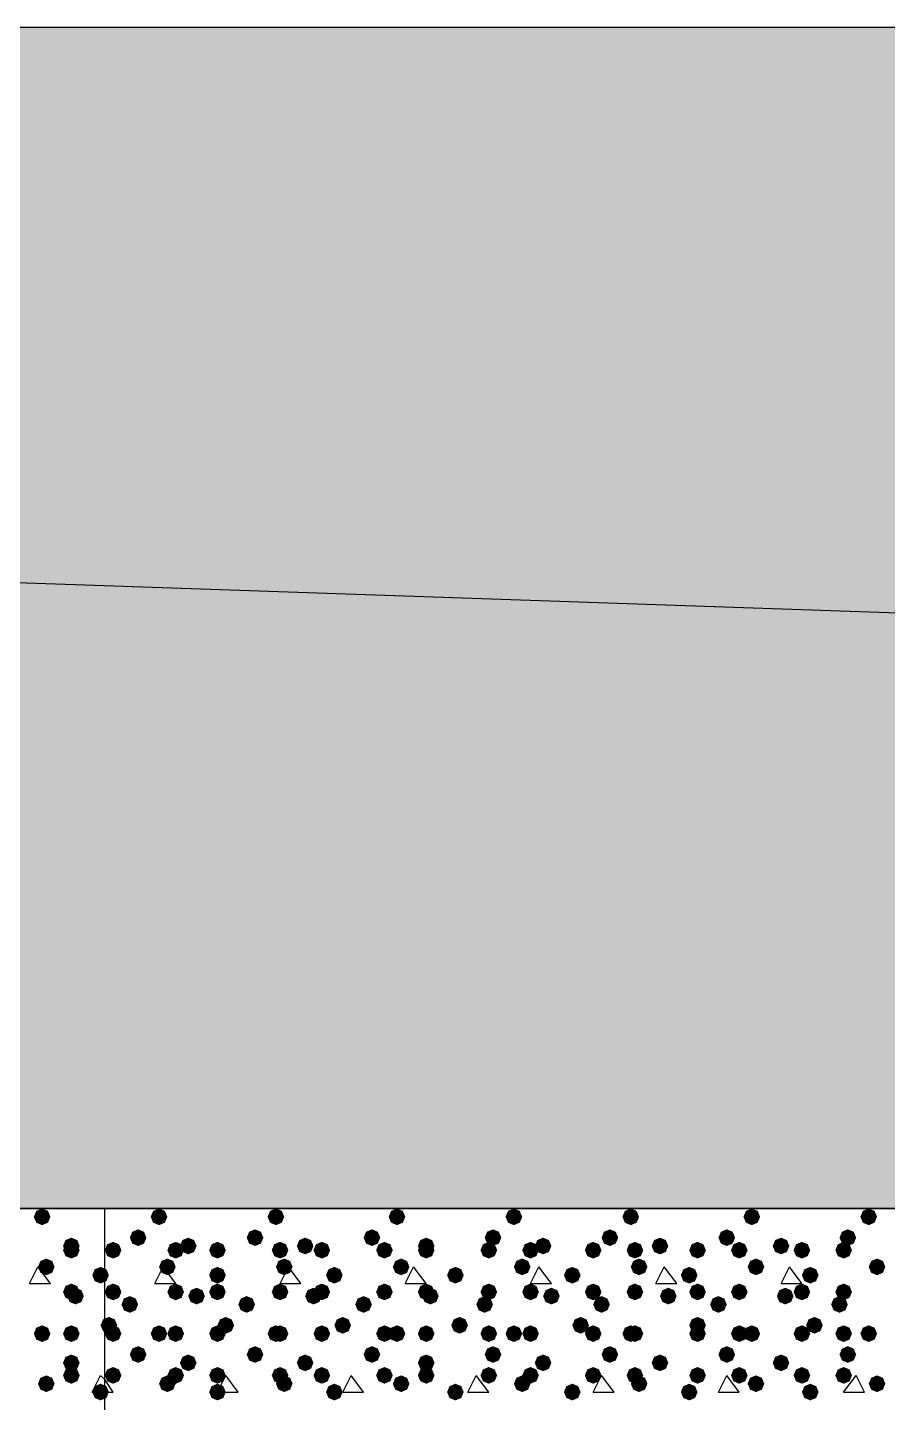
# Model space of a CAD drawing. Header units: millimetres. Extents: x 0 to 420, y 0 to 297.
# Drawn here: x 195.18 to 203.9, y 163.98 to 177.93 of the extents above; entities that cross this region are included whole.
import ezdxf

# ---------------------------------------------------------------- set-up
doc = ezdxf.new("R2010")
doc.units = ezdxf.units.MM
doc.layers.get('0').update_dxf_attribs({"linetype": 'CONTINUOUS'})

msp = doc.modelspace()

# ---------------------------------------------------------------- hatches: boundary and pattern name
at = {"true_color": 0x000008}
h = msp.add_hatch(color=0, dxfattribs=at)
h.paths.add_polyline_path([(378.544667, 177.927), (32.469667, 177.927), (378.544667, 165.946667)], flags=0)
h.paths.add_polyline_path([(32.469667, 177.927), (378.544667, 165.946667), (32.469667, 165.946667)], flags=0)
at = {"true_color": 0x000007}
for points in [[(195.410667, 165.862), (195.385796, 165.802204), (195.326, 165.777333), (195.266204, 165.802204), (195.241333, 165.862), (195.266204, 165.921796), (195.326, 165.946667), (195.385796, 165.921796)], [(195.707, 165.565667), (195.682129, 165.505871), (195.622333, 165.481), (195.562537, 165.505871), (195.537667, 165.565667), (195.562537, 165.625462), (195.622333, 165.650333), (195.682129, 165.625463)], [(195.707, 165.523333), (195.682129, 165.463537), (195.622333, 165.438667), (195.562537, 165.463537), (195.537667, 165.523333), (195.562537, 165.583129), (195.622333, 165.608), (195.682129, 165.583129)], [(195.453, 165.354), (195.428129, 165.294204), (195.368333, 165.269333), (195.308538, 165.294204), (195.283667, 165.354), (195.308537, 165.413796), (195.368333, 165.438667), (195.428129, 165.413796)], [(196.003333, 165.269333), (195.978462, 165.209537), (195.918667, 165.184667), (195.858871, 165.209537), (195.834, 165.269333), (195.858871, 165.329129), (195.918667, 165.354), (195.978462, 165.329129)], [(195.707, 165.1), (195.682129, 165.040204), (195.622333, 165.015333), (195.562537, 165.040204), (195.537667, 165.1), (195.562537, 165.159796), (195.622333, 165.184667), (195.682129, 165.159796)], [(195.749333, 165.057667), (195.724463, 164.997871), (195.664667, 164.973), (195.604871, 164.997871), (195.58, 165.057667), (195.604871, 165.117462), (195.664667, 165.142333), (195.724462, 165.117463)], [(195.410667, 164.676667), (195.385796, 164.616871), (195.326, 164.592), (195.266204, 164.616871), (195.241333, 164.676667), (195.266204, 164.736462), (195.326, 164.761333), (195.385796, 164.736463)], [(195.707, 164.676667), (195.682129, 164.616871), (195.622333, 164.592), (195.562537, 164.616871), (195.537667, 164.676667), (195.562537, 164.736462), (195.622333, 164.761333), (195.682129, 164.736463)], [(195.707, 164.380333), (195.682129, 164.320537), (195.622333, 164.295667), (195.562537, 164.320537), (195.537667, 164.380333), (195.562537, 164.440129), (195.622333, 164.465), (195.682129, 164.440129)], [(195.707, 164.253333), (195.682129, 164.193537), (195.622333, 164.168667), (195.562537, 164.193537), (195.537667, 164.253333), (195.562537, 164.313129), (195.622333, 164.338), (195.682129, 164.313129)], [(195.453, 164.168667), (195.428129, 164.108871), (195.368333, 164.084), (195.308538, 164.108871), (195.283667, 164.168667), (195.308537, 164.228462), (195.368333, 164.253333), (195.428129, 164.228463)], [(196.003333, 164.084), (195.978462, 164.024204), (195.918667, 163.999333), (195.858871, 164.024204), (195.834, 164.084), (195.858871, 164.143796), (195.918667, 164.168667), (195.978462, 164.143796)]]:
    msp.add_hatch(color=0, dxfattribs=at).paths.add_polyline_path(points, flags=0)
at = {"true_color": 0x000008}
for points in [[(196.596, 165.862), (196.571129, 165.802204), (196.511333, 165.777333), (196.451538, 165.802204), (196.426667, 165.862), (196.451537, 165.921796), (196.511333, 165.946667), (196.571129, 165.921796)], [(197.781333, 165.862), (197.756463, 165.802204), (197.696667, 165.777333), (197.636871, 165.802204), (197.612, 165.862), (197.636871, 165.921796), (197.696667, 165.946667), (197.756462, 165.921796)], [(199.009, 165.862), (198.984129, 165.802204), (198.924333, 165.777333), (198.864538, 165.802204), (198.839667, 165.862), (198.864537, 165.921796), (198.924333, 165.946667), (198.984129, 165.921796)], [(200.194333, 165.862), (200.169463, 165.802204), (200.109667, 165.777333), (200.049871, 165.802204), (200.025, 165.862), (200.049871, 165.921796), (200.109667, 165.946667), (200.169462, 165.921796)], [(201.379667, 165.862), (201.354796, 165.802204), (201.295, 165.777333), (201.235204, 165.802204), (201.210333, 165.862), (201.235204, 165.921796), (201.295, 165.946667), (201.354796, 165.921796)], [(202.607333, 165.862), (202.582462, 165.802204), (202.522667, 165.777333), (202.462871, 165.802204), (202.438, 165.862), (202.462871, 165.921796), (202.522667, 165.946667), (202.582462, 165.921796)], [(203.792667, 165.862), (203.767796, 165.802204), (203.708, 165.777333), (203.648204, 165.802204), (203.623333, 165.862), (203.648204, 165.921796), (203.708, 165.946667), (203.767796, 165.921796)], [(196.384333, 165.650333), (196.359463, 165.590537), (196.299667, 165.565667), (196.239871, 165.590537), (196.215, 165.650333), (196.239871, 165.710129), (196.299667, 165.735), (196.359462, 165.710129)], [(197.569667, 165.650333), (197.544796, 165.590537), (197.485, 165.565667), (197.425204, 165.590537), (197.400333, 165.650333), (197.425204, 165.710129), (197.485, 165.735), (197.544796, 165.710129)], [(198.755, 165.650333), (198.730129, 165.590537), (198.670333, 165.565667), (198.610538, 165.590537), (198.585667, 165.650333), (198.610537, 165.710129), (198.670333, 165.735), (198.730129, 165.710129)], [(199.982667, 165.650333), (199.957796, 165.590537), (199.898, 165.565667), (199.838204, 165.590537), (199.813333, 165.650333), (199.838204, 165.710129), (199.898, 165.735), (199.957796, 165.710129)], [(201.168, 165.650333), (201.143129, 165.590537), (201.083333, 165.565667), (201.023538, 165.590537), (200.998667, 165.650333), (201.023537, 165.710129), (201.083333, 165.735), (201.143129, 165.710129)], [(202.353333, 165.650333), (202.328463, 165.590537), (202.268667, 165.565667), (202.208871, 165.590537), (202.184, 165.650333), (202.208871, 165.710129), (202.268667, 165.735), (202.328462, 165.710129)], [(203.581, 165.650333), (203.556129, 165.590537), (203.496333, 165.565667), (203.436538, 165.590537), (203.411667, 165.650333), (203.436537, 165.710129), (203.496333, 165.735), (203.556129, 165.710129)], [(196.130333, 165.523333), (196.105462, 165.463537), (196.045667, 165.438667), (195.985871, 165.463537), (195.961, 165.523333), (195.985871, 165.583129), (196.045667, 165.608), (196.105462, 165.583129)], [(196.765333, 165.523333), (196.740462, 165.463537), (196.680667, 165.438667), (196.620871, 165.463537), (196.596, 165.523333), (196.620871, 165.583129), (196.680667, 165.608), (196.740462, 165.583129)], [(196.892333, 165.565667), (196.867462, 165.505871), (196.807667, 165.481), (196.747871, 165.505871), (196.723, 165.565667), (196.747871, 165.625462), (196.807667, 165.650333), (196.867462, 165.625463)], [(197.188667, 165.523333), (197.163796, 165.463537), (197.104, 165.438667), (197.044204, 165.463537), (197.019333, 165.523333), (197.044204, 165.583129), (197.104, 165.608), (197.163796, 165.583129)], [(197.823667, 165.523333), (197.798796, 165.463537), (197.739, 165.438667), (197.679204, 165.463537), (197.654333, 165.523333), (197.679204, 165.583129), (197.739, 165.608), (197.798796, 165.583129)], [(198.077667, 165.565667), (198.052796, 165.505871), (197.993, 165.481), (197.933204, 165.505871), (197.908333, 165.565667), (197.933204, 165.625462), (197.993, 165.650333), (198.052796, 165.625463)], [(198.247, 165.523333), (198.222129, 165.463537), (198.162333, 165.438667), (198.102537, 165.463537), (198.077667, 165.523333), (198.102537, 165.583129), (198.162333, 165.608), (198.222129, 165.583129)], [(198.882, 165.523333), (198.857129, 165.463537), (198.797333, 165.438667), (198.737537, 165.463537), (198.712667, 165.523333), (198.737537, 165.583129), (198.797333, 165.608), (198.857129, 165.583129)], [(199.305333, 165.565667), (199.280462, 165.505871), (199.220667, 165.481), (199.160871, 165.505871), (199.136, 165.565667), (199.160871, 165.625462), (199.220667, 165.650333), (199.280462, 165.625463)], [(199.305333, 165.523333), (199.280462, 165.463537), (199.220667, 165.438667), (199.160871, 165.463537), (199.136, 165.523333), (199.160871, 165.583129), (199.220667, 165.608), (199.280462, 165.583129)], [(199.940333, 165.523333), (199.915462, 165.463537), (199.855667, 165.438667), (199.795871, 165.463537), (199.771, 165.523333), (199.795871, 165.583129), (199.855667, 165.608), (199.915462, 165.583129)], [(200.363667, 165.523333), (200.338796, 165.463537), (200.279, 165.438667), (200.219204, 165.463537), (200.194333, 165.523333), (200.219204, 165.583129), (200.279, 165.608), (200.338796, 165.583129)], [(200.490667, 165.565667), (200.465796, 165.505871), (200.406, 165.481), (200.346204, 165.505871), (200.321333, 165.565667), (200.346204, 165.625462), (200.406, 165.650333), (200.465796, 165.625463)], [(200.998667, 165.523333), (200.973796, 165.463537), (200.914, 165.438667), (200.854204, 165.463537), (200.829333, 165.523333), (200.854204, 165.583129), (200.914, 165.608), (200.973796, 165.583129)], [(201.422, 165.523333), (201.397129, 165.463537), (201.337333, 165.438667), (201.277537, 165.463537), (201.252667, 165.523333), (201.277537, 165.583129), (201.337333, 165.608), (201.397129, 165.583129)], [(201.676, 165.565667), (201.651129, 165.505871), (201.591333, 165.481), (201.531538, 165.505871), (201.506667, 165.565667), (201.531537, 165.625462), (201.591333, 165.650333), (201.651129, 165.625463)], [(202.057, 165.523333), (202.032129, 165.463537), (201.972333, 165.438667), (201.912537, 165.463537), (201.887667, 165.523333), (201.912537, 165.583129), (201.972333, 165.608), (202.032129, 165.583129)], [(202.480333, 165.523333), (202.455462, 165.463537), (202.395667, 165.438667), (202.335871, 165.463537), (202.311, 165.523333), (202.335871, 165.583129), (202.395667, 165.608), (202.455462, 165.583129)], [(202.903667, 165.565667), (202.878796, 165.505871), (202.819, 165.481), (202.759204, 165.505871), (202.734333, 165.565667), (202.759204, 165.625462), (202.819, 165.650333), (202.878796, 165.625463)], [(203.115333, 165.523333), (203.090462, 165.463537), (203.030667, 165.438667), (202.970871, 165.463537), (202.946, 165.523333), (202.970871, 165.583129), (203.030667, 165.608), (203.090462, 165.583129)], [(203.538667, 165.523333), (203.513796, 165.463537), (203.454, 165.438667), (203.394204, 165.463537), (203.369333, 165.523333), (203.394204, 165.583129), (203.454, 165.608), (203.513796, 165.583129)], [(196.680667, 165.354), (196.655796, 165.294204), (196.596, 165.269333), (196.536204, 165.294204), (196.511333, 165.354), (196.536204, 165.413796), (196.596, 165.438667), (196.655796, 165.413796)], [(197.866, 165.354), (197.841129, 165.294204), (197.781333, 165.269333), (197.721538, 165.294204), (197.696667, 165.354), (197.721537, 165.413796), (197.781333, 165.438667), (197.841129, 165.413796)], [(199.051333, 165.354), (199.026462, 165.294204), (198.966667, 165.269333), (198.906871, 165.294204), (198.882, 165.354), (198.906871, 165.413796), (198.966667, 165.438667), (199.026462, 165.413796)], [(200.279, 165.354), (200.254129, 165.294204), (200.194333, 165.269333), (200.134538, 165.294204), (200.109667, 165.354), (200.134537, 165.413796), (200.194333, 165.438667), (200.254129, 165.413796)], [(201.464333, 165.354), (201.439462, 165.294204), (201.379667, 165.269333), (201.319871, 165.294204), (201.295, 165.354), (201.319871, 165.413796), (201.379667, 165.438667), (201.439462, 165.413796)], [(202.649667, 165.354), (202.624796, 165.294204), (202.565, 165.269333), (202.505204, 165.294204), (202.480333, 165.354), (202.505204, 165.413796), (202.565, 165.438667), (202.624796, 165.413796)], [(203.877333, 165.354), (203.852463, 165.294204), (203.792667, 165.269333), (203.732871, 165.294204), (203.708, 165.354), (203.732871, 165.413796), (203.792667, 165.438667), (203.852462, 165.413796)], [(197.188667, 165.269333), (197.163796, 165.209537), (197.104, 165.184667), (197.044204, 165.209537), (197.019333, 165.269333), (197.044204, 165.329129), (197.104, 165.354), (197.163796, 165.329129)], [(198.374, 165.269333), (198.349129, 165.209537), (198.289333, 165.184667), (198.229537, 165.209537), (198.204667, 165.269333), (198.229537, 165.329129), (198.289333, 165.354), (198.349129, 165.329129)], [(199.601667, 165.269333), (199.576796, 165.209537), (199.517, 165.184667), (199.457204, 165.209537), (199.432333, 165.269333), (199.457204, 165.329129), (199.517, 165.354), (199.576796, 165.329129)], [(200.787, 165.269333), (200.762129, 165.209537), (200.702333, 165.184667), (200.642538, 165.209537), (200.617667, 165.269333), (200.642537, 165.329129), (200.702333, 165.354), (200.762129, 165.329129)], [(201.972333, 165.269333), (201.947462, 165.209537), (201.887667, 165.184667), (201.827871, 165.209537), (201.803, 165.269333), (201.827871, 165.329129), (201.887667, 165.354), (201.947462, 165.329129)], [(203.2, 165.269333), (203.175129, 165.209537), (203.115333, 165.184667), (203.055538, 165.209537), (203.030667, 165.269333), (203.055537, 165.329129), (203.115333, 165.354), (203.175129, 165.329129)], [(196.130333, 165.1), (196.105462, 165.040204), (196.045667, 165.015333), (195.985871, 165.040204), (195.961, 165.1), (195.985871, 165.159796), (196.045667, 165.184667), (196.105462, 165.159796)], [(196.765333, 165.1), (196.740462, 165.040204), (196.680667, 165.015333), (196.620871, 165.040204), (196.596, 165.1), (196.620871, 165.159796), (196.680667, 165.184667), (196.740462, 165.159796)], [(197.188667, 165.1), (197.163796, 165.040204), (197.104, 165.015333), (197.044204, 165.040204), (197.019333, 165.1), (197.044204, 165.159796), (197.104, 165.184667), (197.163796, 165.159796)], [(197.823667, 165.1), (197.798796, 165.040204), (197.739, 165.015333), (197.679204, 165.040204), (197.654333, 165.1), (197.679204, 165.159796), (197.739, 165.184667), (197.798796, 165.159796)], [(198.247, 165.1), (198.222129, 165.040204), (198.162333, 165.015333), (198.102537, 165.040204), (198.077667, 165.1), (198.102537, 165.159796), (198.162333, 165.184667), (198.222129, 165.159796)], [(198.882, 165.1), (198.857129, 165.040204), (198.797333, 165.015333), (198.737537, 165.040204), (198.712667, 165.1), (198.737537, 165.159796), (198.797333, 165.184667), (198.857129, 165.159796)], [(199.305333, 165.1), (199.280462, 165.040204), (199.220667, 165.015333), (199.160871, 165.040204), (199.136, 165.1), (199.160871, 165.159796), (199.220667, 165.184667), (199.280462, 165.159796)], [(199.940333, 165.1), (199.915462, 165.040204), (199.855667, 165.015333), (199.795871, 165.040204), (199.771, 165.1), (199.795871, 165.159796), (199.855667, 165.184667), (199.915462, 165.159796)], [(200.363667, 165.1), (200.338796, 165.040204), (200.279, 165.015333), (200.219204, 165.040204), (200.194333, 165.1), (200.219204, 165.159796), (200.279, 165.184667), (200.338796, 165.159796)], [(200.998667, 165.1), (200.973796, 165.040204), (200.914, 165.015333), (200.854204, 165.040204), (200.829333, 165.1), (200.854204, 165.159796), (200.914, 165.184667), (200.973796, 165.159796)], [(201.422, 165.1), (201.397129, 165.040204), (201.337333, 165.015333), (201.277537, 165.040204), (201.252667, 165.1), (201.277537, 165.159796), (201.337333, 165.184667), (201.397129, 165.159796)], [(202.057, 165.1), (202.032129, 165.040204), (201.972333, 165.015333), (201.912537, 165.040204), (201.887667, 165.1), (201.912537, 165.159796), (201.972333, 165.184667), (202.032129, 165.159796)], [(202.480333, 165.1), (202.455462, 165.040204), (202.395667, 165.015333), (202.335871, 165.040204), (202.311, 165.1), (202.335871, 165.159796), (202.395667, 165.184667), (202.455462, 165.159796)], [(203.115333, 165.1), (203.090462, 165.040204), (203.030667, 165.015333), (202.970871, 165.040204), (202.946, 165.1), (202.970871, 165.159796), (203.030667, 165.184667), (203.090462, 165.159796)], [(203.538667, 165.1), (203.513796, 165.040204), (203.454, 165.015333), (203.394204, 165.040204), (203.369333, 165.1), (203.394204, 165.159796), (203.454, 165.184667), (203.513796, 165.159796)], [(196.299667, 164.973), (196.274796, 164.913204), (196.215, 164.888333), (196.155204, 164.913204), (196.130333, 164.973), (196.155204, 165.032796), (196.215, 165.057667), (196.274796, 165.032796)], [(196.977, 165.057667), (196.952129, 164.997871), (196.892333, 164.973), (196.832538, 164.997871), (196.807667, 165.057667), (196.832537, 165.117462), (196.892333, 165.142333), (196.952129, 165.117463)], [(197.485, 164.973), (197.460129, 164.913204), (197.400333, 164.888333), (197.340538, 164.913204), (197.315667, 164.973), (197.340537, 165.032796), (197.400333, 165.057667), (197.460129, 165.032796)], [(198.162333, 165.057667), (198.137462, 164.997871), (198.077667, 164.973), (198.017871, 164.997871), (197.993, 165.057667), (198.017871, 165.117462), (198.077667, 165.142333), (198.137462, 165.117463)], [(198.670333, 164.973), (198.645462, 164.913204), (198.585667, 164.888333), (198.525871, 164.913204), (198.501, 164.973), (198.525871, 165.032796), (198.585667, 165.057667), (198.645462, 165.032796)], [(199.347667, 165.057667), (199.322796, 164.997871), (199.263, 164.973), (199.203204, 164.997871), (199.178333, 165.057667), (199.203204, 165.117462), (199.263, 165.142333), (199.322796, 165.117463)], [(199.898, 164.973), (199.873129, 164.913204), (199.813333, 164.888333), (199.753537, 164.913204), (199.728667, 164.973), (199.753537, 165.032796), (199.813333, 165.057667), (199.873129, 165.032796)], [(200.575333, 165.057667), (200.550462, 164.997871), (200.490667, 164.973), (200.430871, 164.997871), (200.406, 165.057667), (200.430871, 165.117462), (200.490667, 165.142333), (200.550462, 165.117463)], [(201.083333, 164.973), (201.058462, 164.913204), (200.998667, 164.888333), (200.938871, 164.913204), (200.914, 164.973), (200.938871, 165.032796), (200.998667, 165.057667), (201.058462, 165.032796)], [(201.760667, 165.057667), (201.735796, 164.997871), (201.676, 164.973), (201.616204, 164.997871), (201.591333, 165.057667), (201.616204, 165.117462), (201.676, 165.142333), (201.735796, 165.117463)], [(202.268667, 164.973), (202.243796, 164.913204), (202.184, 164.888333), (202.124204, 164.913204), (202.099333, 164.973), (202.124204, 165.032796), (202.184, 165.057667), (202.243796, 165.032796)], [(202.946, 165.057667), (202.921129, 164.997871), (202.861333, 164.973), (202.801538, 164.997871), (202.776667, 165.057667), (202.801537, 165.117462), (202.861333, 165.142333), (202.921129, 165.117463)], [(203.496333, 164.973), (203.471462, 164.913204), (203.411667, 164.888333), (203.351871, 164.913204), (203.327, 164.973), (203.351871, 165.032796), (203.411667, 165.057667), (203.471462, 165.032796)], [(196.088, 164.761333), (196.063129, 164.701537), (196.003333, 164.676667), (195.943537, 164.701537), (195.918667, 164.761333), (195.943537, 164.821129), (196.003333, 164.846), (196.063129, 164.821129)], [(196.130333, 164.676667), (196.105462, 164.616871), (196.045667, 164.592), (195.985871, 164.616871), (195.961, 164.676667), (195.985871, 164.736462), (196.045667, 164.761333), (196.105462, 164.736463)], [(196.596, 164.676667), (196.571129, 164.616871), (196.511333, 164.592), (196.451538, 164.616871), (196.426667, 164.676667), (196.451537, 164.736462), (196.511333, 164.761333), (196.571129, 164.736463)], [(196.765333, 164.676667), (196.740462, 164.616871), (196.680667, 164.592), (196.620871, 164.616871), (196.596, 164.676667), (196.620871, 164.736462), (196.680667, 164.761333), (196.740462, 164.736463)], [(197.188667, 164.676667), (197.163796, 164.616871), (197.104, 164.592), (197.044204, 164.616871), (197.019333, 164.676667), (197.044204, 164.736462), (197.104, 164.761333), (197.163796, 164.736463)], [(197.273333, 164.761333), (197.248462, 164.701537), (197.188667, 164.676667), (197.128871, 164.701537), (197.104, 164.761333), (197.128871, 164.821129), (197.188667, 164.846), (197.248462, 164.821129)], [(197.781333, 164.676667), (197.756463, 164.616871), (197.696667, 164.592), (197.636871, 164.616871), (197.612, 164.676667), (197.636871, 164.736462), (197.696667, 164.761333), (197.756462, 164.736463)], [(197.823667, 164.676667), (197.798796, 164.616871), (197.739, 164.592), (197.679204, 164.616871), (197.654333, 164.676667), (197.679204, 164.736462), (197.739, 164.761333), (197.798796, 164.736463)], [(198.247, 164.676667), (198.222129, 164.616871), (198.162333, 164.592), (198.102537, 164.616871), (198.077667, 164.676667), (198.102537, 164.736462), (198.162333, 164.761333), (198.222129, 164.736463)], [(198.458667, 164.761333), (198.433796, 164.701537), (198.374, 164.676667), (198.314204, 164.701537), (198.289333, 164.761333), (198.314204, 164.821129), (198.374, 164.846), (198.433796, 164.821129)], [(198.882, 164.676667), (198.857129, 164.616871), (198.797333, 164.592), (198.737537, 164.616871), (198.712667, 164.676667), (198.737537, 164.736462), (198.797333, 164.761333), (198.857129, 164.736463)], [(199.009, 164.676667), (198.984129, 164.616871), (198.924333, 164.592), (198.864538, 164.616871), (198.839667, 164.676667), (198.864537, 164.736462), (198.924333, 164.761333), (198.984129, 164.736463)], [(199.305333, 164.676667), (199.280462, 164.616871), (199.220667, 164.592), (199.160871, 164.616871), (199.136, 164.676667), (199.160871, 164.736462), (199.220667, 164.761333), (199.280462, 164.736463)], [(199.644, 164.761333), (199.619129, 164.701537), (199.559333, 164.676667), (199.499538, 164.701537), (199.474667, 164.761333), (199.499537, 164.821129), (199.559333, 164.846), (199.619129, 164.821129)], [(199.940333, 164.676667), (199.915462, 164.616871), (199.855667, 164.592), (199.795871, 164.616871), (199.771, 164.676667), (199.795871, 164.736462), (199.855667, 164.761333), (199.915462, 164.736463)], [(200.194333, 164.676667), (200.169463, 164.616871), (200.109667, 164.592), (200.049871, 164.616871), (200.025, 164.676667), (200.049871, 164.736462), (200.109667, 164.761333), (200.169462, 164.736463)], [(200.363667, 164.676667), (200.338796, 164.616871), (200.279, 164.592), (200.219204, 164.616871), (200.194333, 164.676667), (200.219204, 164.736462), (200.279, 164.761333), (200.338796, 164.736463)], [(200.871667, 164.761333), (200.846796, 164.701537), (200.787, 164.676667), (200.727204, 164.701537), (200.702333, 164.761333), (200.727204, 164.821129), (200.787, 164.846), (200.846796, 164.821129)], [(200.998667, 164.676667), (200.973796, 164.616871), (200.914, 164.592), (200.854204, 164.616871), (200.829333, 164.676667), (200.854204, 164.736462), (200.914, 164.761333), (200.973796, 164.736463)], [(201.379667, 164.676667), (201.354796, 164.616871), (201.295, 164.592), (201.235204, 164.616871), (201.210333, 164.676667), (201.235204, 164.736462), (201.295, 164.761333), (201.354796, 164.736463)], [(201.422, 164.676667), (201.397129, 164.616871), (201.337333, 164.592), (201.277537, 164.616871), (201.252667, 164.676667), (201.277537, 164.736462), (201.337333, 164.761333), (201.397129, 164.736463)], [(202.057, 164.761333), (202.032129, 164.701537), (201.972333, 164.676667), (201.912537, 164.701537), (201.887667, 164.761333), (201.912537, 164.821129), (201.972333, 164.846), (202.032129, 164.821129)], [(202.057, 164.676667), (202.032129, 164.616871), (201.972333, 164.592), (201.912537, 164.616871), (201.887667, 164.676667), (201.912537, 164.736462), (201.972333, 164.761333), (202.032129, 164.736463)], [(202.480333, 164.676667), (202.455462, 164.616871), (202.395667, 164.592), (202.335871, 164.616871), (202.311, 164.676667), (202.335871, 164.736462), (202.395667, 164.761333), (202.455462, 164.736463)], [(202.607333, 164.676667), (202.582462, 164.616871), (202.522667, 164.592), (202.462871, 164.616871), (202.438, 164.676667), (202.462871, 164.736462), (202.522667, 164.761333), (202.582462, 164.736463)], [(203.115333, 164.676667), (203.090462, 164.616871), (203.030667, 164.592), (202.970871, 164.616871), (202.946, 164.676667), (202.970871, 164.736462), (203.030667, 164.761333), (203.090462, 164.736463)], [(203.242333, 164.761333), (203.217462, 164.701537), (203.157667, 164.676667), (203.097871, 164.701537), (203.073, 164.761333), (203.097871, 164.821129), (203.157667, 164.846), (203.217462, 164.821129)], [(203.538667, 164.676667), (203.513796, 164.616871), (203.454, 164.592), (203.394204, 164.616871), (203.369333, 164.676667), (203.394204, 164.736462), (203.454, 164.761333), (203.513796, 164.736463)], [(203.792667, 164.676667), (203.767796, 164.616871), (203.708, 164.592), (203.648204, 164.616871), (203.623333, 164.676667), (203.648204, 164.736462), (203.708, 164.761333), (203.767796, 164.736463)], [(196.384333, 164.465), (196.359463, 164.405204), (196.299667, 164.380333), (196.239871, 164.405204), (196.215, 164.465), (196.239871, 164.524796), (196.299667, 164.549667), (196.359462, 164.524796)], [(196.892333, 164.380333), (196.867462, 164.320537), (196.807667, 164.295667), (196.747871, 164.320537), (196.723, 164.380333), (196.747871, 164.440129), (196.807667, 164.465), (196.867462, 164.440129)], [(197.569667, 164.465), (197.544796, 164.405204), (197.485, 164.380333), (197.425204, 164.405204), (197.400333, 164.465), (197.425204, 164.524796), (197.485, 164.549667), (197.544796, 164.524796)], [(198.077667, 164.380333), (198.052796, 164.320537), (197.993, 164.295667), (197.933204, 164.320537), (197.908333, 164.380333), (197.933204, 164.440129), (197.993, 164.465), (198.052796, 164.440129)], [(198.755, 164.465), (198.730129, 164.405204), (198.670333, 164.380333), (198.610538, 164.405204), (198.585667, 164.465), (198.610537, 164.524796), (198.670333, 164.549667), (198.730129, 164.524796)], [(199.305333, 164.380333), (199.280462, 164.320537), (199.220667, 164.295667), (199.160871, 164.320537), (199.136, 164.380333), (199.160871, 164.440129), (199.220667, 164.465), (199.280462, 164.440129)], [(199.982667, 164.465), (199.957796, 164.405204), (199.898, 164.380333), (199.838204, 164.405204), (199.813333, 164.465), (199.838204, 164.524796), (199.898, 164.549667), (199.957796, 164.524796)], [(200.490667, 164.380333), (200.465796, 164.320537), (200.406, 164.295667), (200.346204, 164.320537), (200.321333, 164.380333), (200.346204, 164.440129), (200.406, 164.465), (200.465796, 164.440129)], [(201.168, 164.465), (201.143129, 164.405204), (201.083333, 164.380333), (201.023538, 164.405204), (200.998667, 164.465), (201.023537, 164.524796), (201.083333, 164.549667), (201.143129, 164.524796)], [(201.676, 164.380333), (201.651129, 164.320537), (201.591333, 164.295667), (201.531538, 164.320537), (201.506667, 164.380333), (201.531537, 164.440129), (201.591333, 164.465), (201.651129, 164.440129)], [(202.353333, 164.465), (202.328463, 164.405204), (202.268667, 164.380333), (202.208871, 164.405204), (202.184, 164.465), (202.208871, 164.524796), (202.268667, 164.549667), (202.328462, 164.524796)], [(202.903667, 164.380333), (202.878796, 164.320537), (202.819, 164.295667), (202.759204, 164.320537), (202.734333, 164.380333), (202.759204, 164.440129), (202.819, 164.465), (202.878796, 164.440129)], [(203.581, 164.465), (203.556129, 164.405204), (203.496333, 164.380333), (203.436538, 164.405204), (203.411667, 164.465), (203.436537, 164.524796), (203.496333, 164.549667), (203.556129, 164.524796)], [(196.130333, 164.253333), (196.105462, 164.193537), (196.045667, 164.168667), (195.985871, 164.193537), (195.961, 164.253333), (195.985871, 164.313129), (196.045667, 164.338), (196.105462, 164.313129)], [(196.765333, 164.253333), (196.740462, 164.193537), (196.680667, 164.168667), (196.620871, 164.193537), (196.596, 164.253333), (196.620871, 164.313129), (196.680667, 164.338), (196.740462, 164.313129)], [(197.188667, 164.253333), (197.163796, 164.193537), (197.104, 164.168667), (197.044204, 164.193537), (197.019333, 164.253333), (197.044204, 164.313129), (197.104, 164.338), (197.163796, 164.313129)], [(197.823667, 164.253333), (197.798796, 164.193537), (197.739, 164.168667), (197.679204, 164.193537), (197.654333, 164.253333), (197.679204, 164.313129), (197.739, 164.338), (197.798796, 164.313129)], [(198.247, 164.253333), (198.222129, 164.193537), (198.162333, 164.168667), (198.102537, 164.193537), (198.077667, 164.253333), (198.102537, 164.313129), (198.162333, 164.338), (198.222129, 164.313129)], [(198.882, 164.253333), (198.857129, 164.193537), (198.797333, 164.168667), (198.737537, 164.193537), (198.712667, 164.253333), (198.737537, 164.313129), (198.797333, 164.338), (198.857129, 164.313129)], [(199.305333, 164.253333), (199.280462, 164.193537), (199.220667, 164.168667), (199.160871, 164.193537), (199.136, 164.253333), (199.160871, 164.313129), (199.220667, 164.338), (199.280462, 164.313129)], [(199.940333, 164.253333), (199.915462, 164.193537), (199.855667, 164.168667), (199.795871, 164.193537), (199.771, 164.253333), (199.795871, 164.313129), (199.855667, 164.338), (199.915462, 164.313129)], [(200.363667, 164.253333), (200.338796, 164.193537), (200.279, 164.168667), (200.219204, 164.193537), (200.194333, 164.253333), (200.219204, 164.313129), (200.279, 164.338), (200.338796, 164.313129)], [(200.998667, 164.253333), (200.973796, 164.193537), (200.914, 164.168667), (200.854204, 164.193537), (200.829333, 164.253333), (200.854204, 164.313129), (200.914, 164.338), (200.973796, 164.313129)], [(201.422, 164.253333), (201.397129, 164.193537), (201.337333, 164.168667), (201.277537, 164.193537), (201.252667, 164.253333), (201.277537, 164.313129), (201.337333, 164.338), (201.397129, 164.313129)], [(202.057, 164.253333), (202.032129, 164.193537), (201.972333, 164.168667), (201.912537, 164.193537), (201.887667, 164.253333), (201.912537, 164.313129), (201.972333, 164.338), (202.032129, 164.313129)], [(202.480333, 164.253333), (202.455462, 164.193537), (202.395667, 164.168667), (202.335871, 164.193537), (202.311, 164.253333), (202.335871, 164.313129), (202.395667, 164.338), (202.455462, 164.313129)], [(203.115333, 164.253333), (203.090462, 164.193537), (203.030667, 164.168667), (202.970871, 164.193537), (202.946, 164.253333), (202.970871, 164.313129), (203.030667, 164.338), (203.090462, 164.313129)], [(203.538667, 164.253333), (203.513796, 164.193537), (203.454, 164.168667), (203.394204, 164.193537), (203.369333, 164.253333), (203.394204, 164.313129), (203.454, 164.338), (203.513796, 164.313129)], [(196.680667, 164.168667), (196.655796, 164.108871), (196.596, 164.084), (196.536204, 164.108871), (196.511333, 164.168667), (196.536204, 164.228462), (196.596, 164.253333), (196.655796, 164.228463)], [(197.866, 164.168667), (197.841129, 164.108871), (197.781333, 164.084), (197.721538, 164.108871), (197.696667, 164.168667), (197.721537, 164.228462), (197.781333, 164.253333), (197.841129, 164.228463)], [(199.051333, 164.168667), (199.026462, 164.108871), (198.966667, 164.084), (198.906871, 164.108871), (198.882, 164.168667), (198.906871, 164.228462), (198.966667, 164.253333), (199.026462, 164.228463)], [(200.279, 164.168667), (200.254129, 164.108871), (200.194333, 164.084), (200.134538, 164.108871), (200.109667, 164.168667), (200.134537, 164.228462), (200.194333, 164.253333), (200.254129, 164.228463)], [(201.464333, 164.168667), (201.439462, 164.108871), (201.379667, 164.084), (201.319871, 164.108871), (201.295, 164.168667), (201.319871, 164.228462), (201.379667, 164.253333), (201.439462, 164.228463)], [(202.649667, 164.168667), (202.624796, 164.108871), (202.565, 164.084), (202.505204, 164.108871), (202.480333, 164.168667), (202.505204, 164.228462), (202.565, 164.253333), (202.624796, 164.228463)], [(203.877333, 164.168667), (203.852463, 164.108871), (203.792667, 164.084), (203.732871, 164.108871), (203.708, 164.168667), (203.732871, 164.228462), (203.792667, 164.253333), (203.852462, 164.228463)], [(197.188667, 164.084), (197.163796, 164.024204), (197.104, 163.999333), (197.044204, 164.024204), (197.019333, 164.084), (197.044204, 164.143796), (197.104, 164.168667), (197.163796, 164.143796)], [(198.374, 164.084), (198.349129, 164.024204), (198.289333, 163.999333), (198.229537, 164.024204), (198.204667, 164.084), (198.229537, 164.143796), (198.289333, 164.168667), (198.349129, 164.143796)], [(199.601667, 164.084), (199.576796, 164.024204), (199.517, 163.999333), (199.457204, 164.024204), (199.432333, 164.084), (199.457204, 164.143796), (199.517, 164.168667), (199.576796, 164.143796)], [(200.787, 164.084), (200.762129, 164.024204), (200.702333, 163.999333), (200.642538, 164.024204), (200.617667, 164.084), (200.642537, 164.143796), (200.702333, 164.168667), (200.762129, 164.143796)], [(201.972333, 164.084), (201.947462, 164.024204), (201.887667, 163.999333), (201.827871, 164.024204), (201.803, 164.084), (201.827871, 164.143796), (201.887667, 164.168667), (201.947462, 164.143796)], [(203.2, 164.084), (203.175129, 164.024204), (203.115333, 163.999333), (203.055538, 164.024204), (203.030667, 164.084), (203.055537, 164.143796), (203.115333, 164.168667), (203.175129, 164.143796)]]:
    msp.add_hatch(color=0, dxfattribs=at).paths.add_polyline_path(points, flags=0)

# ---------------------------------------------------------------- linework, layer by layer
at = {"color": 0, "true_color": 0x000008}
for points in [[(378.544667, 177.927), (32.469667, 177.927), (378.544667, 165.946667)], [(32.469667, 177.927), (378.544667, 165.946667), (32.469667, 165.946667)]]:
    msp.add_lwpolyline(points, close=True, dxfattribs=at)
at = {"color": 0, "true_color": 0x000007}
for points in [[(31.369, 142.621), (31.369, 165.946667), (379.603, 165.946667), (379.603, 142.621), (217.17, 142.621), (217.17, 121.454333), (193.844333, 121.454333), (193.844333, 142.621)], [(31.369, 142.621), (31.369, 165.946667), (379.603, 165.946667), (379.603, 142.621), (217.17, 142.621), (217.17, 121.454333), (193.844333, 121.454333), (193.844333, 142.621)], [(193.844333, 165.946667), (193.844333, 163.83), (195.961, 163.83), (195.961, 165.946667)]]:
    msp.add_lwpolyline(points, close=True, dxfattribs=at)
for points in [[(215.053333, 165.946667), (195.961, 165.946667)], [(195.199, 165.184667), (195.283667, 165.354)], [(195.410667, 165.184667), (195.283667, 165.354)], [(195.199, 165.184667), (195.410667, 165.184667)], [(195.834, 164.084), (195.918667, 164.253333)], [(195.961, 164.211), (195.918667, 164.253333)], [(195.834, 164.084), (195.961, 164.084)]]:
    msp.add_lwpolyline(points, dxfattribs=at)
at = {"color": 0, "true_color": 0x000008}
for points in [[(196.469, 165.184667), (196.553667, 165.354)], [(196.680667, 165.184667), (196.553667, 165.354)], [(197.739, 165.184667), (197.823667, 165.354)], [(197.950667, 165.184667), (197.823667, 165.354)], [(199.009, 165.184667), (199.093667, 165.354)], [(199.220667, 165.184667), (199.093667, 165.354)], [(200.279, 165.184667), (200.363667, 165.354)], [(200.490667, 165.184667), (200.363667, 165.354)], [(201.549, 165.184667), (201.633667, 165.354)], [(201.760667, 165.184667), (201.633667, 165.354)], [(202.819, 165.184667), (202.903667, 165.354)], [(203.030667, 165.184667), (202.903667, 165.354)], [(196.469, 165.184667), (196.680667, 165.184667)], [(197.739, 165.184667), (197.950667, 165.184667)], [(199.009, 165.184667), (199.220667, 165.184667)], [(200.279, 165.184667), (200.490667, 165.184667)], [(201.549, 165.184667), (201.760667, 165.184667)], [(202.819, 165.184667), (203.030667, 165.184667)], [(196.045667, 164.084), (195.961, 164.211)], [(197.104, 164.084), (197.188667, 164.253333)], [(197.315667, 164.084), (197.188667, 164.253333)], [(198.374, 164.084), (198.458667, 164.253333)], [(198.585667, 164.084), (198.458667, 164.253333)], [(199.644, 164.084), (199.728667, 164.253333)], [(199.855667, 164.084), (199.728667, 164.253333)], [(200.914, 164.084), (200.998667, 164.253333)], [(201.125667, 164.084), (200.998667, 164.253333)], [(202.184, 164.084), (202.268667, 164.253333)], [(202.395667, 164.084), (202.268667, 164.253333)], [(203.454, 164.084), (203.581, 164.253333)], [(203.665667, 164.084), (203.581, 164.253333)], [(195.961, 164.084), (196.045667, 164.084)], [(197.104, 164.084), (197.315667, 164.084)], [(198.374, 164.084), (198.585667, 164.084)], [(199.644, 164.084), (199.855667, 164.084)], [(200.914, 164.084), (201.125667, 164.084)], [(202.184, 164.084), (202.395667, 164.084)], [(203.454, 164.084), (203.665667, 164.084)]]:
    msp.add_lwpolyline(points, dxfattribs=at)

doc.saveas('drawing.dxf')
